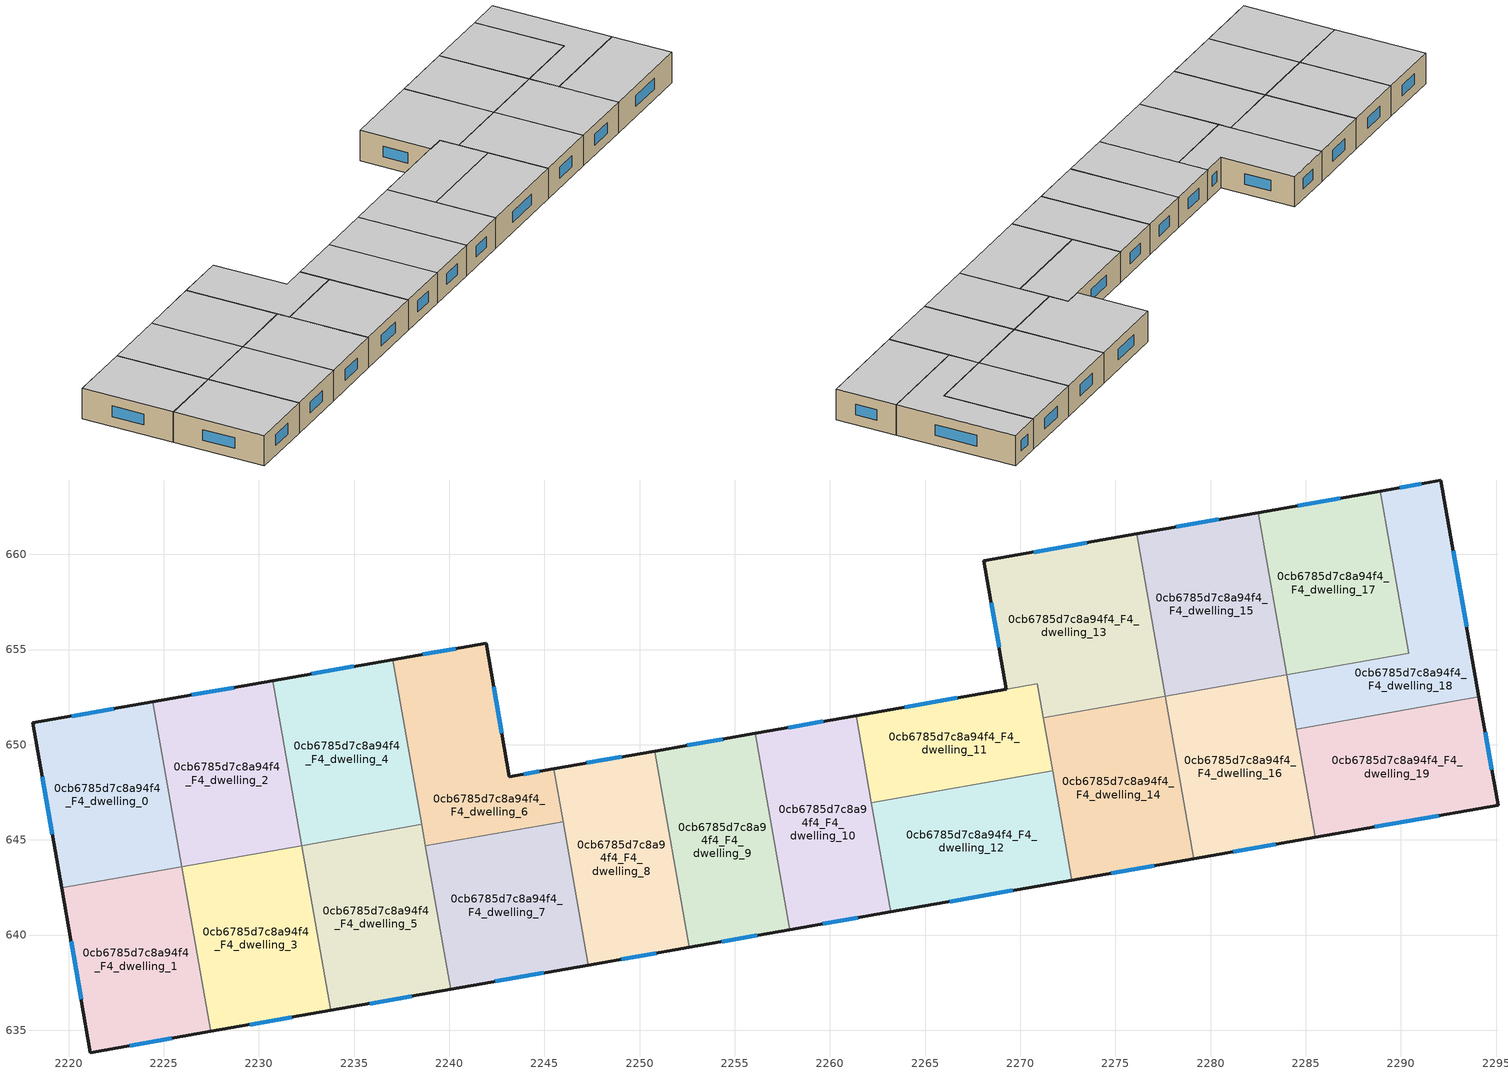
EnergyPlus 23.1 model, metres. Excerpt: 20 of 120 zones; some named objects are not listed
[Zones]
0cb6785d7c8a94f4_F4_dwelling_0
 floor to 0cb6785d7c8a94f4_F3_dwelling_0 (EU_floor_Construction): 2224.42,652.25 2225.94,643.58 2219.64,642.48 2218.13,651.14 z12
 wall outside (EU_wall_Construction): 2224.42,652.25 2218.13,651.14 2219.64,642.48 z12:15
 wall to 0cb6785d7c8a94f4_F4_dwelling_1 (EU_wall_Construction): 2219.64,642.48 2225.94,643.58 z12:15
 wall to 0cb6785d7c8a94f4_F4_dwelling_2 (EU_wall_Construction): 2225.94,643.59 2224.42,652.25 z12:15
 wall to 0cb6785d7c8a94f4_F4_dwelling_3 (EU_wall_Construction): 2225.94,643.58 2225.94,643.59 z12:15
 window (EU_Window_Construction): 2218.62,648.32 2219.15,645.29 / 2222.38,651.89 2220.18,651.5 z12.98:14.02
 ceiling to 0cb6785d7c8a94f4_F5_dwelling_0 (EU_floor_Construction): 2225.94,643.58 2224.42,652.25 2218.13,651.14 2219.64,642.48 z15
0cb6785d7c8a94f4_F4_dwelling_1
 floor to 0cb6785d7c8a94f4_F3_dwelling_1 (EU_floor_Construction): 2225.94,643.58 2227.46,634.93 2221.15,633.82 2219.64,642.48 z12
 wall outside (EU_wall_Construction): 2219.64,642.48 2221.15,633.82 2227.46,634.93 z12:15
 wall to 0cb6785d7c8a94f4_F4_dwelling_3 (EU_wall_Construction): 2227.46,634.93 2225.94,643.58 z12:15
 window (EU_Window_Construction): 2220.13,639.66 2220.66,636.64 / 2223.2,634.18 2225.41,634.57 z12.98:14.02
 ceiling to 0cb6785d7c8a94f4_F5_dwelling_1 (EU_floor_Construction): 2227.46,634.93 2225.94,643.58 2219.64,642.48 2221.15,633.82 z15
0cb6785d7c8a94f4_F4_dwelling_10
 floor to 0cb6785d7c8a94f4_F3_dwelling_10 (EU_floor_Construction): 2261.38,651.53 2263.19,641.21 2257.9,640.28 2256.09,650.59 z12
 wall outside (EU_wall_Construction): 2261.38,651.53 2256.09,650.59 / 2257.9,640.28 2263.19,641.21 z12:15
 wall to 0cb6785d7c8a94f4_F4_dwelling_9 (EU_wall_Construction): 2256.09,650.59 2257.9,640.28 z12:15
 wall to 0cb6785d7c8a94f4_F4_dwelling_12 (EU_wall_Construction): 2263.19,641.21 2262.18,646.94 z12:15
 wall to 0cb6785d7c8a94f4_F4_dwelling_11 (EU_wall_Construction): 2262.18,646.95 2261.38,651.53 z12:15
 window (EU_Window_Construction): 2259.66,651.22 2257.81,650.9 / 2259.62,640.59 2261.47,640.91 z12.98:14.02
 ceiling to 0cb6785d7c8a94f4_F5_dwelling_10 (EU_floor_Construction): 2263.19,641.21 2261.38,651.53 2256.09,650.59 2257.9,640.28 z15
0cb6785d7c8a94f4_F4_dwelling_11
 floor to 0cb6785d7c8a94f4_F3_dwelling_11 (EU_floor_Construction): 2270.9,653.2 2271.7,648.62 2262.18,646.95 2261.38,651.53 z12
 wall outside (EU_wall_Construction): 2269.27,652.91 2261.38,651.53 z12:15
 wall to 0cb6785d7c8a94f4_F4_dwelling_13 (EU_wall_Construction): 2270.9,653.2 2269.27,652.91 / 2271.21,651.42 2270.9,653.19 z12:15
 wall to 0cb6785d7c8a94f4_F4_dwelling_12 (EU_wall_Construction): 2262.18,646.95 2271.7,648.62 z12:15
 wall to 0cb6785d7c8a94f4_F4_dwelling_14 (EU_wall_Construction): 2271.7,648.62 2271.21,651.42 z12:15
 window (EU_Window_Construction): 2266.7,652.46 2263.94,651.98 z12.98:14.02
 ceiling to 0cb6785d7c8a94f4_F5_dwelling_11 (EU_floor_Construction): 2271.7,648.62 2270.9,653.2 2261.38,651.53 2262.18,646.95 z15
0cb6785d7c8a94f4_F4_dwelling_12
 floor to 0cb6785d7c8a94f4_F3_dwelling_12 (EU_floor_Construction): 2271.7,648.62 2272.71,642.89 2263.19,641.21 2262.18,646.95 z12
 wall outside (EU_wall_Construction): 2263.19,641.21 2272.71,642.89 z12:15
 wall to 0cb6785d7c8a94f4_F4_dwelling_14 (EU_wall_Construction): 2272.71,642.89 2271.7,648.62 z12:15
 window (EU_Window_Construction): 2266.29,641.76 2269.61,642.34 z12.98:14.02
 ceiling to 0cb6785d7c8a94f4_F5_dwelling_12 (EU_floor_Construction): 2272.71,642.89 2271.7,648.62 2262.18,646.95 2263.19,641.21 z15
0cb6785d7c8a94f4_F4_dwelling_13
 floor to 0cb6785d7c8a94f4_F3_dwelling_13 (EU_floor_Construction): 2276.11,661.07 2277.61,652.54 2271.21,651.42 2270.9,653.2 2269.27,652.91 2268.09,659.66 z12
 wall outside (EU_wall_Construction): 2276.11,661.07 2268.09,659.66 2269.27,652.91 z12:15
 wall to 0cb6785d7c8a94f4_F4_dwelling_15 (EU_wall_Construction): 2277.61,652.54 2276.11,661.07 z12:15
 wall to 0cb6785d7c8a94f4_F4_dwelling_14 (EU_wall_Construction): 2271.21,651.42 2277.61,652.54 z12:15
 window (EU_Window_Construction): 2268.47,657.47 2268.89,655.11 / 2273.5,660.61 2270.7,660.12 z12.98:14.02
 ceiling to 0cb6785d7c8a94f4_F5_dwelling_13 (EU_floor_Construction): 2277.61,652.54 2276.11,661.07 2268.09,659.66 2269.27,652.91 2270.9,653.2 2271.21,651.42 z15
0cb6785d7c8a94f4_F4_dwelling_14
 floor to 0cb6785d7c8a94f4_F3_dwelling_14 (EU_floor_Construction): 2277.61,652.54 2279.11,644.01 2272.71,642.89 2271.21,651.42 z12
 wall outside (EU_wall_Construction): 2272.71,642.89 2279.11,644.01 z12:15
 wall to 0cb6785d7c8a94f4_F4_dwelling_16 (EU_wall_Construction): 2279.11,644.01 2277.61,652.54 z12:15
 window (EU_Window_Construction): 2274.79,643.25 2277.03,643.65 z12.98:14.02
 ceiling to 0cb6785d7c8a94f4_F5_dwelling_14 (EU_floor_Construction): 2279.11,644.01 2277.61,652.54 2271.21,651.42 2272.71,642.89 z15
0cb6785d7c8a94f4_F4_dwelling_15
 floor to 0cb6785d7c8a94f4_F3_dwelling_15 (EU_floor_Construction): 2282.51,662.2 2284.01,653.67 2277.61,652.54 2276.11,661.07 z12
 wall outside (EU_wall_Construction): 2282.51,662.2 2276.11,661.07 z12:15
 wall to 0cb6785d7c8a94f4_F4_dwelling_17 (EU_wall_Construction): 2284.01,653.67 2282.51,662.2 z12:15
 wall to 0cb6785d7c8a94f4_F4_dwelling_16 (EU_wall_Construction): 2277.61,652.54 2284.01,653.67 z12:15
 window (EU_Window_Construction): 2280.42,661.83 2278.19,661.44 z12.98:14.02
 ceiling to 0cb6785d7c8a94f4_F5_dwelling_15 (EU_floor_Construction): 2284.01,653.67 2282.51,662.2 2276.11,661.07 2277.61,652.54 z15
0cb6785d7c8a94f4_F4_dwelling_16
 floor to 0cb6785d7c8a94f4_F3_dwelling_16 (EU_floor_Construction): 2284.01,653.67 2285.5,645.13 2279.11,644.01 2277.61,652.54 z12
 wall outside (EU_wall_Construction): 2279.11,644.01 2285.5,645.13 z12:15
 wall to 0cb6785d7c8a94f4_F4_dwelling_19 (EU_wall_Construction): 2285.5,645.13 2284.5,650.82 z12:15
 wall to 0cb6785d7c8a94f4_F4_dwelling_18 (EU_wall_Construction): 2284.5,650.82 2284.01,653.67 z12:15
 window (EU_Window_Construction): 2281.19,644.38 2283.42,644.77 z12.98:14.02
 ceiling to 0cb6785d7c8a94f4_F5_dwelling_16 (EU_floor_Construction): 2285.5,645.13 2284.01,653.67 2277.61,652.54 2279.11,644.01 z15
0cb6785d7c8a94f4_F4_dwelling_17
 floor to 0cb6785d7c8a94f4_F3_dwelling_17 (EU_floor_Construction): 2288.9,663.32 2290.4,654.79 2284.01,653.67 2282.51,662.2 z12
 wall outside (EU_wall_Construction): 2288.9,663.32 2282.51,662.2 z12:15
 wall to 0cb6785d7c8a94f4_F4_dwelling_18 (EU_wall_Construction): 2284.01,653.67 2290.4,654.79 2288.9,663.32 z12:15
 window (EU_Window_Construction): 2286.82,662.95 2284.59,662.56 z12.98:14.02
 ceiling to 0cb6785d7c8a94f4_F5_dwelling_17 (EU_floor_Construction): 2290.4,654.79 2288.9,663.32 2282.51,662.2 2284.01,653.67 z15
0cb6785d7c8a94f4_F4_dwelling_18
 floor to 0cb6785d7c8a94f4_F3_dwelling_18 (EU_floor_Construction): 2292.1,663.88 2294.1,652.51 2284.5,650.82 2284.01,653.67 2290.4,654.79 2288.9,663.32 z12
 wall outside (EU_wall_Construction): 2294.1,652.51 2292.1,663.88 2288.9,663.32 z12:15
 wall to 0cb6785d7c8a94f4_F4_dwelling_19 (EU_wall_Construction): 2284.5,650.82 2294.1,652.51 z12:15
 window (EU_Window_Construction): 2291.06,663.7 2289.94,663.5 / 2293.45,656.21 2292.75,660.18 z12.98:14.02
 ceiling to 0cb6785d7c8a94f4_F5_dwelling_18 (EU_floor_Construction): 2294.1,652.51 2292.1,663.88 2288.9,663.32 2290.4,654.79 2284.01,653.67 2284.5,650.82 z15
0cb6785d7c8a94f4_F4_dwelling_19
 floor to 0cb6785d7c8a94f4_F3_dwelling_19 (EU_floor_Construction): 2294.1,652.51 2295.1,646.82 2285.5,645.13 2284.5,650.82 z12
 wall outside (EU_wall_Construction): 2285.5,645.13 2295.1,646.82 2294.1,652.51 z12:15
 window (EU_Window_Construction): 2294.77,648.67 2294.43,650.66 / 2288.62,645.68 2291.98,646.27 z12.98:14.02
 ceiling to 0cb6785d7c8a94f4_F5_dwelling_19 (EU_floor_Construction): 2295.1,646.82 2294.1,652.51 2284.5,650.82 2285.5,645.13 z15
0cb6785d7c8a94f4_F4_dwelling_2
 floor to 0cb6785d7c8a94f4_F3_dwelling_2 (EU_floor_Construction): 2230.72,653.36 2232.24,644.7 2225.94,643.59 2224.42,652.25 z12
 wall outside (EU_wall_Construction): 2230.72,653.36 2224.42,652.25 z12:15
 wall to 0cb6785d7c8a94f4_F4_dwelling_3 (EU_wall_Construction): 2225.94,643.59 2232.24,644.7 z12:15
 wall to 0cb6785d7c8a94f4_F4_dwelling_4 (EU_wall_Construction): 2232.24,644.7 2230.72,653.36 z12:15
 window (EU_Window_Construction): 2228.67,653 2226.47,652.61 z12.98:14.02
 ceiling to 0cb6785d7c8a94f4_F5_dwelling_2 (EU_floor_Construction): 2232.24,644.7 2230.72,653.36 2224.42,652.25 2225.94,643.59 z15
0cb6785d7c8a94f4_F4_dwelling_3
 floor to 0cb6785d7c8a94f4_F3_dwelling_3 (EU_floor_Construction): 2232.24,644.7 2233.77,636.04 2227.46,634.93 2225.94,643.59 z12
 wall outside (EU_wall_Construction): 2227.46,634.93 2233.77,636.04 z12:15
 wall to 0cb6785d7c8a94f4_F4_dwelling_5 (EU_wall_Construction): 2233.77,636.04 2232.24,644.7 z12:15
 window (EU_Window_Construction): 2229.51,635.29 2231.72,635.68 z12.98:14.02
 ceiling to 0cb6785d7c8a94f4_F5_dwelling_3 (EU_floor_Construction): 2233.77,636.04 2232.24,644.7 2225.94,643.59 2227.46,634.93 z15
0cb6785d7c8a94f4_F4_dwelling_4
 floor to 0cb6785d7c8a94f4_F3_dwelling_4 (EU_floor_Construction): 2237.02,654.47 2238.55,645.81 2232.24,644.7 2230.72,653.36 z12
 wall outside (EU_wall_Construction): 2237.02,654.47 2230.72,653.36 z12:15
 wall to 0cb6785d7c8a94f4_F4_dwelling_5 (EU_wall_Construction): 2232.24,644.7 2238.55,645.81 z12:15
 wall to 0cb6785d7c8a94f4_F4_dwelling_6 (EU_wall_Construction): 2238.55,645.81 2237.02,654.47 z12:15
 window (EU_Window_Construction): 2234.97,654.11 2232.77,653.72 z12.98:14.02
 ceiling to 0cb6785d7c8a94f4_F5_dwelling_4 (EU_floor_Construction): 2238.55,645.81 2237.02,654.47 2230.72,653.36 2232.24,644.7 z15
0cb6785d7c8a94f4_F4_dwelling_5
 floor to 0cb6785d7c8a94f4_F3_dwelling_5 (EU_floor_Construction): 2238.55,645.81 2240.07,637.15 2233.77,636.04 2232.24,644.7 z12
 wall outside (EU_wall_Construction): 2233.77,636.04 2240.07,637.15 z12:15
 wall to 0cb6785d7c8a94f4_F4_dwelling_7 (EU_wall_Construction): 2240.07,637.15 2238.74,644.68 z12:15
 wall to 0cb6785d7c8a94f4_F4_dwelling_6 (EU_wall_Construction): 2238.74,644.68 2238.55,645.81 z12:15
 window (EU_Window_Construction): 2235.82,636.4 2238.02,636.79 z12.98:14.02
 ceiling to 0cb6785d7c8a94f4_F5_dwelling_5 (EU_floor_Construction): 2240.07,637.15 2238.55,645.81 2232.24,644.7 2233.77,636.04 z15
0cb6785d7c8a94f4_F4_dwelling_6
 floor to 0cb6785d7c8a94f4_F3_dwelling_6 (EU_floor_Construction): 2241.93,655.33 2243.16,648.32 2245.5,648.74 2245.99,645.95 2238.74,644.68 2237.02,654.47 z12
 wall outside (EU_wall_Construction): 2245.5,648.74 2243.16,648.32 2241.93,655.33 2237.02,654.47 z12:15
 wall to 0cb6785d7c8a94f4_F4_dwelling_7 (EU_wall_Construction): 2238.74,644.68 2245.99,645.95 z12:15
 wall to 0cb6785d7c8a94f4_F4_dwelling_8 (EU_wall_Construction): 2245.99,645.95 2245.5,648.74 z12:15
 window (EU_Window_Construction): 2242.76,650.6 2242.33,653.05 / 2244.74,648.6 2243.92,648.46 / 2240.34,655.05 2238.62,654.75 z12.98:14.02
 ceiling to 0cb6785d7c8a94f4_F5_dwelling_6 (EU_floor_Construction): 2245.99,645.95 2245.5,648.74 2243.16,648.32 2241.93,655.33 2237.02,654.47 2238.74,644.68 z15
0cb6785d7c8a94f4_F4_dwelling_7
 floor to 0cb6785d7c8a94f4_F3_dwelling_7 (EU_floor_Construction): 2245.99,645.95 2247.32,638.42 2240.07,637.15 2238.74,644.68 z12
 wall outside (EU_wall_Construction): 2240.07,637.15 2247.32,638.42 z12:15
 wall to 0cb6785d7c8a94f4_F4_dwelling_8 (EU_wall_Construction): 2247.32,638.42 2245.99,645.95 z12:15
 window (EU_Window_Construction): 2242.43,637.56 2244.96,638.01 z12.98:14.02
 ceiling to 0cb6785d7c8a94f4_F5_dwelling_7 (EU_floor_Construction): 2247.32,638.42 2245.99,645.95 2238.74,644.68 2240.07,637.15 z15
0cb6785d7c8a94f4_F4_dwelling_8
 floor to 0cb6785d7c8a94f4_F3_dwelling_8 (EU_floor_Construction): 2250.8,649.67 2252.61,639.35 2247.32,638.42 2245.5,648.74 z12
 wall outside (EU_wall_Construction): 2250.8,649.67 2245.5,648.74 / 2247.32,638.42 2252.61,639.35 z12:15
 wall to 0cb6785d7c8a94f4_F4_dwelling_9 (EU_wall_Construction): 2252.61,639.35 2250.8,649.67 z12:15
 window (EU_Window_Construction): 2249.07,649.36 2247.22,649.04 / 2249.04,638.73 2250.89,639.05 z12.98:14.02
 ceiling to 0cb6785d7c8a94f4_F5_dwelling_8 (EU_floor_Construction): 2252.61,639.35 2250.8,649.67 2245.5,648.74 2247.32,638.42 z15
0cb6785d7c8a94f4_F4_dwelling_9
 floor to 0cb6785d7c8a94f4_F3_dwelling_9 (EU_floor_Construction): 2256.09,650.59 2257.9,640.28 2252.61,639.35 2250.8,649.67 z12
 wall outside (EU_wall_Construction): 2256.09,650.59 2250.8,649.67 / 2252.61,639.35 2257.9,640.28 z12:15
 window (EU_Window_Construction): 2254.37,650.29 2252.52,649.97 / 2254.33,639.66 2256.18,639.98 z12.98:14.02
 ceiling to 0cb6785d7c8a94f4_F5_dwelling_9 (EU_floor_Construction): 2257.9,640.28 2256.09,650.59 2250.8,649.67 2252.61,639.35 z15
[Building]
EU S2 Campaign: North Axis=0; Terrain=City; Solar Distribution=FullExterior
[Site:Location]
Bologna: Latitude=44.5; Longitude=11.25; Time Zone=1; Elevation=37
[SizingPeriod:WeatherFileDays]
AnnualSizingPeriod: Begin Month=1; Begin Day of Month=1; End Month=12; End Day of Month=31; Day of Week for Start Day=Monday; Use Weather File Daylight Saving Period=No; Use Weather File Rain and Snow Indicators=No
[MATERIAL]
EU_InternalMass_Material: Roughness=MediumRough; Thickness=0.1; Conductivity=1; Density=1800; Specific Heat=900; Thermal Absorptance=0.9; Solar Absorptance=0.7; Visible Absorptance=0.7
[MATERIAL:NOMASS] Roughness=MediumRough; Thermal Absorptance=0.9; Solar Absorptance=0.7; Visible Absorptance=0.7
Name | Thermal Resistance
EU_wall_NoMass | 0.905828
EU_floor_NoMass | 0.67114
[WINDOWMATERIAL:SIMPLEGLAZINGSYSTEM]
EU_Window_SimpleGlazing: UFactor=4.52486; Solar Heat Gain Coefficient=0.85; Visible Transmittance=0.85
[CONSTRUCTION]
EU_wall_Construction: EU_wall_NoMass
EU_floor_Construction: EU_floor_NoMass
EU_Window_Construction: EU_Window_SimpleGlazing
EU_InternalMass_Construction: EU_InternalMass_Material
[ZONE] Type=1; Multiplier=1; Ceiling Height=autocalculate; Floor Area=autocalculate; Part of Total Floor Area=Yes
Name | Volume
0cb6785d7c8a94f4_F4_dwelling_0; 0cb6785d7c8a94f4_F4_dwelling_17 | 168.755
0cb6785d7c8a94f4_F4_dwelling_1 | 168.751
0cb6785d7c8a94f4_F4_dwelling_10 | 168.738
0cb6785d7c8a94f4_F4_dwelling_11 | 134.859
0cb6785d7c8a94f4_F4_dwelling_12 | 168.763
0cb6785d7c8a94f4_F4_dwelling_13 | 202.646
0cb6785d7c8a94f4_F4_dwelling_14 | 168.728
0cb6785d7c8a94f4_F4_dwelling_15; 0cb6785d7c8a94f4_F4_dwelling_16; 0cb6785d7c8a94f4_F4_dwelling_8 | 168.754
0cb6785d7c8a94f4_F4_dwelling_18 | 168.752
0cb6785d7c8a94f4_F4_dwelling_19; 0cb6785d7c8a94f4_F4_dwelling_4 | 168.779
0cb6785d7c8a94f4_F4_dwelling_2 | 168.748
0cb6785d7c8a94f4_F4_dwelling_3; 0cb6785d7c8a94f4_F4_dwelling_7 | 168.746
0cb6785d7c8a94f4_F4_dwelling_5 | 168.785
0cb6785d7c8a94f4_F4_dwelling_6 | 168.75
0cb6785d7c8a94f4_F4_dwelling_9 | 168.769
[INTERNALMASS] Construction=EU_InternalMass_Construction
Name | Zone or ZoneList | Surface Area
0cb6785d7c8a94f4_F4_dwelling_0_EU_InternalMass | 0cb6785d7c8a94f4_F4_dwelling_0 | 56.2528
0cb6785d7c8a94f4_F4_dwelling_1_EU_InternalMass | 0cb6785d7c8a94f4_F4_dwelling_1 | 56.2507
0cb6785d7c8a94f4_F4_dwelling_2_EU_InternalMass | 0cb6785d7c8a94f4_F4_dwelling_2 | 56.249
0cb6785d7c8a94f4_F4_dwelling_3_EU_InternalMass | 0cb6785d7c8a94f4_F4_dwelling_3 | 56.2477
0cb6785d7c8a94f4_F4_dwelling_4_EU_InternalMass | 0cb6785d7c8a94f4_F4_dwelling_4 | 56.2577
0cb6785d7c8a94f4_F4_dwelling_5_EU_InternalMass | 0cb6785d7c8a94f4_F4_dwelling_5 | 56.2617
0cb6785d7c8a94f4_F4_dwelling_6_EU_InternalMass | 0cb6785d7c8a94f4_F4_dwelling_6 | 56.2505
0cb6785d7c8a94f4_F4_dwelling_7_EU_InternalMass | 0cb6785d7c8a94f4_F4_dwelling_7 | 56.2473
0cb6785d7c8a94f4_F4_dwelling_8_EU_InternalMass | 0cb6785d7c8a94f4_F4_dwelling_8 | 56.2516
0cb6785d7c8a94f4_F4_dwelling_9_EU_InternalMass | 0cb6785d7c8a94f4_F4_dwelling_9 | 56.2563
0cb6785d7c8a94f4_F4_dwelling_10_EU_InternalMass | 0cb6785d7c8a94f4_F4_dwelling_10 | 56.246
0cb6785d7c8a94f4_F4_dwelling_11_EU_InternalMass | 0cb6785d7c8a94f4_F4_dwelling_11 | 44.9536
0cb6785d7c8a94f4_F4_dwelling_12_EU_InternalMass | 0cb6785d7c8a94f4_F4_dwelling_12 | 56.257
0cb6785d7c8a94f4_F4_dwelling_13_EU_InternalMass | 0cb6785d7c8a94f4_F4_dwelling_13 | 67.5495
0cb6785d7c8a94f4_F4_dwelling_14_EU_InternalMass | 0cb6785d7c8a94f4_F4_dwelling_14 | 56.2428
0cb6785d7c8a94f4_F4_dwelling_15_EU_InternalMass | 0cb6785d7c8a94f4_F4_dwelling_15 | 56.2499
0cb6785d7c8a94f4_F4_dwelling_16_EU_InternalMass | 0cb6785d7c8a94f4_F4_dwelling_16 | 56.2516
0cb6785d7c8a94f4_F4_dwelling_17_EU_InternalMass | 0cb6785d7c8a94f4_F4_dwelling_17 | 56.2513
0cb6785d7c8a94f4_F4_dwelling_18_EU_InternalMass | 0cb6785d7c8a94f4_F4_dwelling_18 | 56.251
0cb6785d7c8a94f4_F4_dwelling_19_EU_InternalMass | 0cb6785d7c8a94f4_F4_dwelling_19 | 56.2589
[OTHEREQUIPMENT] Fuel Type=Electricity; Design Level Calculation Method=Watts/Area; Power per Zone Floor Area=1; Fraction Latent=0; Fraction Radiant=0; Fraction Lost=0; Carbon Dioxide Generation Rate=0; EndUse Subcategory=EU_Step8_InternalGains
Name | Zone or ZoneList or Space or SpaceList | Schedule
EU_Step8_InternalGain_0cb6785d7c8a94f4_F4_dwelling_0_f000 | 0cb6785d7c8a94f4_F4_dwelling_0 | EU_Step8_GainSchedule_0cb6785d7c8a94f4_F4_dwelling_0_f000
EU_Step8_InternalGain_0cb6785d7c8a94f4_F4_dwelling_1_f000 | 0cb6785d7c8a94f4_F4_dwelling_1 | EU_Step8_GainSchedule_0cb6785d7c8a94f4_F4_dwelling_1_f000
EU_Step8_InternalGain_0cb6785d7c8a94f4_F4_dwelling_2_f000 | 0cb6785d7c8a94f4_F4_dwelling_2 | EU_Step8_GainSchedule_0cb6785d7c8a94f4_F4_dwelling_2_f000
EU_Step8_InternalGain_0cb6785d7c8a94f4_F4_dwelling_3_f000 | 0cb6785d7c8a94f4_F4_dwelling_3 | EU_Step8_GainSchedule_0cb6785d7c8a94f4_F4_dwelling_3_f000
EU_Step8_InternalGain_0cb6785d7c8a94f4_F4_dwelling_4_f000 | 0cb6785d7c8a94f4_F4_dwelling_4 | EU_Step8_GainSchedule_0cb6785d7c8a94f4_F4_dwelling_4_f000
EU_Step8_InternalGain_0cb6785d7c8a94f4_F4_dwelling_5_f000 | 0cb6785d7c8a94f4_F4_dwelling_5 | EU_Step8_GainSchedule_0cb6785d7c8a94f4_F4_dwelling_5_f000
EU_Step8_InternalGain_0cb6785d7c8a94f4_F4_dwelling_6_f000 | 0cb6785d7c8a94f4_F4_dwelling_6 | EU_Step8_GainSchedule_0cb6785d7c8a94f4_F4_dwelling_6_f000
EU_Step8_InternalGain_0cb6785d7c8a94f4_F4_dwelling_7_f000 | 0cb6785d7c8a94f4_F4_dwelling_7 | EU_Step8_GainSchedule_0cb6785d7c8a94f4_F4_dwelling_7_f000
EU_Step8_InternalGain_0cb6785d7c8a94f4_F4_dwelling_8_f000 | 0cb6785d7c8a94f4_F4_dwelling_8 | EU_Step8_GainSchedule_0cb6785d7c8a94f4_F4_dwelling_8_f000
EU_Step8_InternalGain_0cb6785d7c8a94f4_F4_dwelling_9_f000 | 0cb6785d7c8a94f4_F4_dwelling_9 | EU_Step8_GainSchedule_0cb6785d7c8a94f4_F4_dwelling_9_f000
EU_Step8_InternalGain_0cb6785d7c8a94f4_F4_dwelling_10_f000 | 0cb6785d7c8a94f4_F4_dwelling_10 | EU_Step8_GainSchedule_0cb6785d7c8a94f4_F4_dwelling_10_f000
EU_Step8_InternalGain_0cb6785d7c8a94f4_F4_dwelling_11_f000 | 0cb6785d7c8a94f4_F4_dwelling_11 | EU_Step8_GainSchedule_0cb6785d7c8a94f4_F4_dwelling_11_f000
EU_Step8_InternalGain_0cb6785d7c8a94f4_F4_dwelling_12_f000 | 0cb6785d7c8a94f4_F4_dwelling_12 | EU_Step8_GainSchedule_0cb6785d7c8a94f4_F4_dwelling_12_f000
EU_Step8_InternalGain_0cb6785d7c8a94f4_F4_dwelling_13_f000 | 0cb6785d7c8a94f4_F4_dwelling_13 | EU_Step8_GainSchedule_0cb6785d7c8a94f4_F4_dwelling_13_f000
EU_Step8_InternalGain_0cb6785d7c8a94f4_F4_dwelling_14_f000 | 0cb6785d7c8a94f4_F4_dwelling_14 | EU_Step8_GainSchedule_0cb6785d7c8a94f4_F4_dwelling_14_f000
EU_Step8_InternalGain_0cb6785d7c8a94f4_F4_dwelling_15_f000 | 0cb6785d7c8a94f4_F4_dwelling_15 | EU_Step8_GainSchedule_0cb6785d7c8a94f4_F4_dwelling_15_f000
EU_Step8_InternalGain_0cb6785d7c8a94f4_F4_dwelling_16_f000 | 0cb6785d7c8a94f4_F4_dwelling_16 | EU_Step8_GainSchedule_0cb6785d7c8a94f4_F4_dwelling_16_f000
EU_Step8_InternalGain_0cb6785d7c8a94f4_F4_dwelling_17_f000 | 0cb6785d7c8a94f4_F4_dwelling_17 | EU_Step8_GainSchedule_0cb6785d7c8a94f4_F4_dwelling_17_f000
EU_Step8_InternalGain_0cb6785d7c8a94f4_F4_dwelling_18_f000 | 0cb6785d7c8a94f4_F4_dwelling_18 | EU_Step8_GainSchedule_0cb6785d7c8a94f4_F4_dwelling_18_f000
EU_Step8_InternalGain_0cb6785d7c8a94f4_F4_dwelling_19_f000 | 0cb6785d7c8a94f4_F4_dwelling_19 | EU_Step8_GainSchedule_0cb6785d7c8a94f4_F4_dwelling_19_f000
[ZONEVENTILATION:DESIGNFLOWRATE] Schedule=EU_AlwaysOn; Design Flow Rate Calculation Method=AirChanges/Hour; Air Changes per Hour=0.73129; Ventilation Type=Natural; Fan Pressure Rise=0; Fan Total Efficiency=1; Constant Term Coefficient=1; Temperature Term Coefficient=0; Velocity Term Coefficient=0; Velocity Squared Term Coefficient=0; Minimum Indoor Temperature=-100; Maximum Indoor Temperature=100; Delta Temperature=-100; Minimum Outdoor Temperature=-100; Maximum Outdoor Temperature=100; Maximum Wind Speed=40
Name | Zone or ZoneList or Space or SpaceList
EU_ConstantAir_0cb6785d7c8a94f4_F4_dwelling_0 | 0cb6785d7c8a94f4_F4_dwelling_0
EU_ConstantAir_0cb6785d7c8a94f4_F4_dwelling_1 | 0cb6785d7c8a94f4_F4_dwelling_1
EU_ConstantAir_0cb6785d7c8a94f4_F4_dwelling_2 | 0cb6785d7c8a94f4_F4_dwelling_2
EU_ConstantAir_0cb6785d7c8a94f4_F4_dwelling_3 | 0cb6785d7c8a94f4_F4_dwelling_3
EU_ConstantAir_0cb6785d7c8a94f4_F4_dwelling_4 | 0cb6785d7c8a94f4_F4_dwelling_4
EU_ConstantAir_0cb6785d7c8a94f4_F4_dwelling_5 | 0cb6785d7c8a94f4_F4_dwelling_5
EU_ConstantAir_0cb6785d7c8a94f4_F4_dwelling_6 | 0cb6785d7c8a94f4_F4_dwelling_6
EU_ConstantAir_0cb6785d7c8a94f4_F4_dwelling_7 | 0cb6785d7c8a94f4_F4_dwelling_7
EU_ConstantAir_0cb6785d7c8a94f4_F4_dwelling_8 | 0cb6785d7c8a94f4_F4_dwelling_8
EU_ConstantAir_0cb6785d7c8a94f4_F4_dwelling_9 | 0cb6785d7c8a94f4_F4_dwelling_9
EU_ConstantAir_0cb6785d7c8a94f4_F4_dwelling_10 | 0cb6785d7c8a94f4_F4_dwelling_10
EU_ConstantAir_0cb6785d7c8a94f4_F4_dwelling_11 | 0cb6785d7c8a94f4_F4_dwelling_11
EU_ConstantAir_0cb6785d7c8a94f4_F4_dwelling_12 | 0cb6785d7c8a94f4_F4_dwelling_12
EU_ConstantAir_0cb6785d7c8a94f4_F4_dwelling_13 | 0cb6785d7c8a94f4_F4_dwelling_13
EU_ConstantAir_0cb6785d7c8a94f4_F4_dwelling_14 | 0cb6785d7c8a94f4_F4_dwelling_14
EU_ConstantAir_0cb6785d7c8a94f4_F4_dwelling_15 | 0cb6785d7c8a94f4_F4_dwelling_15
EU_ConstantAir_0cb6785d7c8a94f4_F4_dwelling_16 | 0cb6785d7c8a94f4_F4_dwelling_16
EU_ConstantAir_0cb6785d7c8a94f4_F4_dwelling_17 | 0cb6785d7c8a94f4_F4_dwelling_17
EU_ConstantAir_0cb6785d7c8a94f4_F4_dwelling_18 | 0cb6785d7c8a94f4_F4_dwelling_18
EU_ConstantAir_0cb6785d7c8a94f4_F4_dwelling_19 | 0cb6785d7c8a94f4_F4_dwelling_19
[HVACTEMPLATE:ZONE:IDEALLOADSAIRSYSTEM] System Availability Schedule=EU_AlwaysOn; Maximum Heating Supply Air Temperature=50; Minimum Cooling Supply Air Temperature=13; Maximum Heating Supply Air Humidity Ratio=0.0156; Minimum Cooling Supply Air Humidity Ratio=0.0077; Heating Limit=NoLimit; Cooling Limit=NoLimit; Heating Availability Schedule=EU_AlwaysOn; Cooling Availability Schedule=EU_CoolingOff; Dehumidification Control Type=ConstantSensibleHeatRatio; Cooling Sensible Heat Ratio=0.7; Dehumidification Setpoint=60; Humidification Control Type=None; Humidification Setpoint=30; Outdoor Air Method=None; Outdoor Air Flow Rate per Person=0.00944; Outdoor Air Flow Rate per Zone Floor Area=0; Outdoor Air Flow Rate per Zone=0; Demand Controlled Ventilation Type=None; Outdoor Air Economizer Type=NoEconomizer; Heat Recovery Type=None; Sensible Heat Recovery Effectiveness=0.7; Latent Heat Recovery Effectiveness=0.65
Name | Template Thermostat
0cb6785d7c8a94f4_F4_dwelling_0 | EU_HeatOnly_0cb6785d7c8a94f4_F4_dwelling_0
0cb6785d7c8a94f4_F4_dwelling_1 | EU_HeatOnly_0cb6785d7c8a94f4_F4_dwelling_1
0cb6785d7c8a94f4_F4_dwelling_2 | EU_HeatOnly_0cb6785d7c8a94f4_F4_dwelling_2
0cb6785d7c8a94f4_F4_dwelling_3 | EU_HeatOnly_0cb6785d7c8a94f4_F4_dwelling_3
0cb6785d7c8a94f4_F4_dwelling_4 | EU_HeatOnly_0cb6785d7c8a94f4_F4_dwelling_4
0cb6785d7c8a94f4_F4_dwelling_5 | EU_HeatOnly_0cb6785d7c8a94f4_F4_dwelling_5
0cb6785d7c8a94f4_F4_dwelling_6 | EU_HeatOnly_0cb6785d7c8a94f4_F4_dwelling_6
0cb6785d7c8a94f4_F4_dwelling_7 | EU_HeatOnly_0cb6785d7c8a94f4_F4_dwelling_7
0cb6785d7c8a94f4_F4_dwelling_8 | EU_HeatOnly_0cb6785d7c8a94f4_F4_dwelling_8
0cb6785d7c8a94f4_F4_dwelling_9 | EU_HeatOnly_0cb6785d7c8a94f4_F4_dwelling_9
0cb6785d7c8a94f4_F4_dwelling_10 | EU_HeatOnly_0cb6785d7c8a94f4_F4_dwelling_10
0cb6785d7c8a94f4_F4_dwelling_11 | EU_HeatOnly_0cb6785d7c8a94f4_F4_dwelling_11
0cb6785d7c8a94f4_F4_dwelling_12 | EU_HeatOnly_0cb6785d7c8a94f4_F4_dwelling_12
0cb6785d7c8a94f4_F4_dwelling_13 | EU_HeatOnly_0cb6785d7c8a94f4_F4_dwelling_13
0cb6785d7c8a94f4_F4_dwelling_14 | EU_HeatOnly_0cb6785d7c8a94f4_F4_dwelling_14
0cb6785d7c8a94f4_F4_dwelling_15 | EU_HeatOnly_0cb6785d7c8a94f4_F4_dwelling_15
0cb6785d7c8a94f4_F4_dwelling_16 | EU_HeatOnly_0cb6785d7c8a94f4_F4_dwelling_16
0cb6785d7c8a94f4_F4_dwelling_17 | EU_HeatOnly_0cb6785d7c8a94f4_F4_dwelling_17
0cb6785d7c8a94f4_F4_dwelling_18 | EU_HeatOnly_0cb6785d7c8a94f4_F4_dwelling_18
0cb6785d7c8a94f4_F4_dwelling_19 | EU_HeatOnly_0cb6785d7c8a94f4_F4_dwelling_19
[SIZING:ZONE] Zone Cooling Design Supply Air Temperature Input Method=SupplyAirTemperature; Zone Cooling Design Supply Air Temperature=13; Zone Heating Design Supply Air Temperature Input Method=SupplyAirTemperature; Zone Heating Design Supply Air Temperature=50; Zone Cooling Design Supply Air Humidity Ratio=0.008; Zone Heating Design Supply Air Humidity Ratio=0.008; Cooling Design Air Flow Method=DesignDay; Cooling Design Air Flow Rate=0; Cooling Minimum Air Flow per Zone Floor Area=0.000762; Cooling Minimum Air Flow=0; Cooling Minimum Air Flow Fraction=0.2; Heating Design Air Flow Method=DesignDay; Heating Design Air Flow Rate=0; Heating Maximum Air Flow per Zone Floor Area=0.002032; Heating Maximum Air Flow=0.141576; Heating Maximum Air Flow Fraction=0.3; Account for Dedicated Outdoor Air System=No; Dedicated Outdoor Air System Control Strategy=NeutralSupplyAir; Dedicated Outdoor Air Low Setpoint Temperature for Design=autosize; Dedicated Outdoor Air High Setpoint Temperature for Design=autosize; Zone Load Sizing Method=Sensible Load Only No Latent Load; Zone Latent Cooling Design Supply Air Humidity Ratio Input Method=HumidityRatioDifference; Zone Cooling Design Supply Air Humidity Ratio Difference=0.005; Zone Latent Heating Design Supply Air Humidity Ratio Input Method=HumidityRatioDifference; Zone Humidification Design Supply Air Humidity Ratio Difference=0.005
0cb6785d7c8a94f4_F4_dwelling_0; 0cb6785d7c8a94f4_F4_dwelling_1; 0cb6785d7c8a94f4_F4_dwelling_2; 0cb6785d7c8a94f4_F4_dwelling_3; 0cb6785d7c8a94f4_F4_dwelling_4; 0cb6785d7c8a94f4_F4_dwelling_5; 0cb6785d7c8a94f4_F4_dwelling_6; 0cb6785d7c8a94f4_F4_dwelling_7; 0cb6785d7c8a94f4_F4_dwelling_8; 0cb6785d7c8a94f4_F4_dwelling_9; 0cb6785d7c8a94f4_F4_dwelling_10; 0cb6785d7c8a94f4_F4_dwelling_11; 0cb6785d7c8a94f4_F4_dwelling_12; 0cb6785d7c8a94f4_F4_dwelling_13; 0cb6785d7c8a94f4_F4_dwelling_14; 0cb6785d7c8a94f4_F4_dwelling_15; 0cb6785d7c8a94f4_F4_dwelling_16; 0cb6785d7c8a94f4_F4_dwelling_17; 0cb6785d7c8a94f4_F4_dwelling_18; 0cb6785d7c8a94f4_F4_dwelling_19
[SCHEDULE:CONSTANT]
Name | Hourly Value
EU_AlwaysOn | 1
EU_CoolingOff | 0
[SCHEDULE:FILE] Column Number=1; Rows to Skip at Top=0; Number of Hours of Data=8760; Column Separator=Comma; Interpolate to Timestep=No; Minutes per Item=60; Adjust Schedule for Daylight Savings=Yes
Name | File
EU_Step8_GainSchedule_0cb6785d7c8a94f4_F4_dwelling_0_f000 | ../../schedules/0cb6785d7c8a94f4/0cb6785d7c8a94f4_F4_dwelling_0_f000_gain.csv
EU_Step8_GainSchedule_0cb6785d7c8a94f4_F4_dwelling_1_f000 | ../../schedules/0cb6785d7c8a94f4/0cb6785d7c8a94f4_F4_dwelling_1_f000_gain.csv
EU_Step8_GainSchedule_0cb6785d7c8a94f4_F4_dwelling_2_f000 | ../../schedules/0cb6785d7c8a94f4/0cb6785d7c8a94f4_F4_dwelling_2_f000_gain.csv
EU_Step8_GainSchedule_0cb6785d7c8a94f4_F4_dwelling_3_f000 | ../../schedules/0cb6785d7c8a94f4/0cb6785d7c8a94f4_F4_dwelling_3_f000_gain.csv
EU_Step8_GainSchedule_0cb6785d7c8a94f4_F4_dwelling_4_f000 | ../../schedules/0cb6785d7c8a94f4/0cb6785d7c8a94f4_F4_dwelling_4_f000_gain.csv
EU_Step8_GainSchedule_0cb6785d7c8a94f4_F4_dwelling_5_f000 | ../../schedules/0cb6785d7c8a94f4/0cb6785d7c8a94f4_F4_dwelling_5_f000_gain.csv
EU_Step8_GainSchedule_0cb6785d7c8a94f4_F4_dwelling_6_f000 | ../../schedules/0cb6785d7c8a94f4/0cb6785d7c8a94f4_F4_dwelling_6_f000_gain.csv
EU_Step8_GainSchedule_0cb6785d7c8a94f4_F4_dwelling_7_f000 | ../../schedules/0cb6785d7c8a94f4/0cb6785d7c8a94f4_F4_dwelling_7_f000_gain.csv
EU_Step8_GainSchedule_0cb6785d7c8a94f4_F4_dwelling_8_f000 | ../../schedules/0cb6785d7c8a94f4/0cb6785d7c8a94f4_F4_dwelling_8_f000_gain.csv
EU_Step8_GainSchedule_0cb6785d7c8a94f4_F4_dwelling_9_f000 | ../../schedules/0cb6785d7c8a94f4/0cb6785d7c8a94f4_F4_dwelling_9_f000_gain.csv
EU_Step8_GainSchedule_0cb6785d7c8a94f4_F4_dwelling_10_f000 | ../../schedules/0cb6785d7c8a94f4/0cb6785d7c8a94f4_F4_dwelling_10_f000_gain.csv
EU_Step8_GainSchedule_0cb6785d7c8a94f4_F4_dwelling_11_f000 | ../../schedules/0cb6785d7c8a94f4/0cb6785d7c8a94f4_F4_dwelling_11_f000_gain.csv
EU_Step8_GainSchedule_0cb6785d7c8a94f4_F4_dwelling_12_f000 | ../../schedules/0cb6785d7c8a94f4/0cb6785d7c8a94f4_F4_dwelling_12_f000_gain.csv
EU_Step8_GainSchedule_0cb6785d7c8a94f4_F4_dwelling_13_f000 | ../../schedules/0cb6785d7c8a94f4/0cb6785d7c8a94f4_F4_dwelling_13_f000_gain.csv
EU_Step8_GainSchedule_0cb6785d7c8a94f4_F4_dwelling_14_f000 | ../../schedules/0cb6785d7c8a94f4/0cb6785d7c8a94f4_F4_dwelling_14_f000_gain.csv
EU_Step8_GainSchedule_0cb6785d7c8a94f4_F4_dwelling_15_f000 | ../../schedules/0cb6785d7c8a94f4/0cb6785d7c8a94f4_F4_dwelling_15_f000_gain.csv
EU_Step8_GainSchedule_0cb6785d7c8a94f4_F4_dwelling_16_f000 | ../../schedules/0cb6785d7c8a94f4/0cb6785d7c8a94f4_F4_dwelling_16_f000_gain.csv
EU_Step8_GainSchedule_0cb6785d7c8a94f4_F4_dwelling_17_f000 | ../../schedules/0cb6785d7c8a94f4/0cb6785d7c8a94f4_F4_dwelling_17_f000_gain.csv
EU_Step8_GainSchedule_0cb6785d7c8a94f4_F4_dwelling_18_f000 | ../../schedules/0cb6785d7c8a94f4/0cb6785d7c8a94f4_F4_dwelling_18_f000_gain.csv
EU_Step8_GainSchedule_0cb6785d7c8a94f4_F4_dwelling_19_f000 | ../../schedules/0cb6785d7c8a94f4/0cb6785d7c8a94f4_F4_dwelling_19_f000_gain.csv
